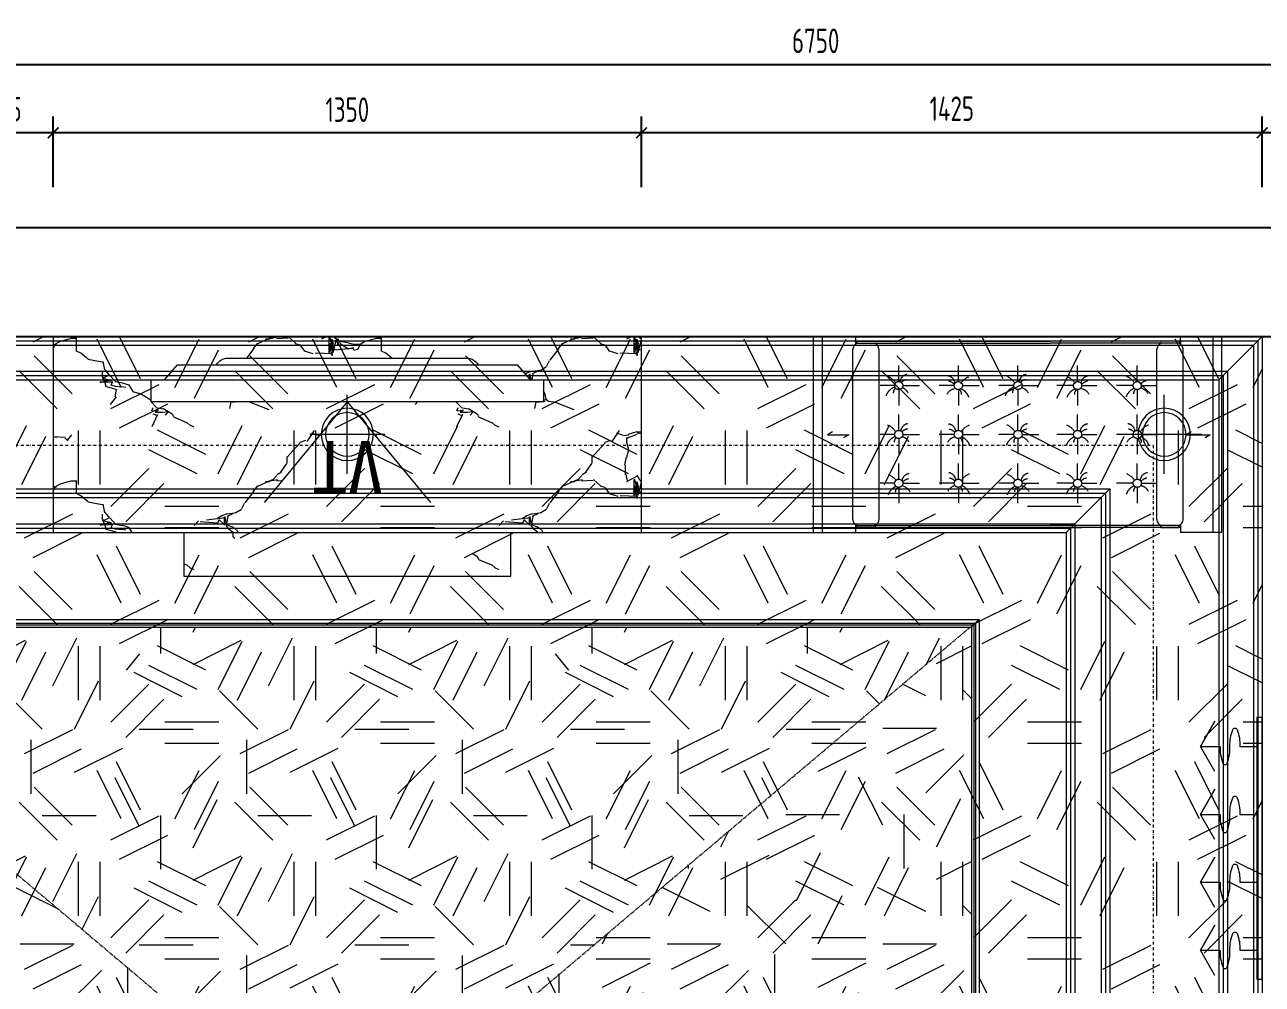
# Model space of a CAD drawing. Header units: millimetres. Extents: x 3162 to 221128, y -144913 to 11496.
# Drawn here: x 16306 to 19146, y -31383 to -29181 of the extents above; entities that cross this region are included whole.
import ezdxf
from ezdxf.enums import TextEntityAlignment as Align

# ---------------------------------------------------------------- set-up
doc = ezdxf.new("R2010")
doc.units = ezdxf.units.MM
doc.header["$LTSCALE"] = 10
for name, pattern in [('ACAD_ISO03W100', [30, 12, -18]), ('DASHDOT2', [12.7, 6.35, -3.175, 0, -3.175]), ('DASHED2', [0.375, 0.25, -0.125]), ('DOTE', [61.468, 50.8, -5.08, 0.508, -5.08]), ('HIDDEN', [9.525, 6.35, -3.175])]:
    doc.linetypes.add(name, pattern=pattern)
doc.layers.get('Defpoints').update_dxf_attribs({"color": 250})
for name, color, linetype, lineweight in [('FC-Material【地坪分割线】', 138, 'Continuous', 0), ('FF-【活动成品家具】', 51, 'Continuous', 0), ('RC-dimensions', 44, 'Continuous', 0), ('RC-Lamplight【灯带】', 205, 'DASHDOT2', 0), ('RC-Lamps【天花灯具】', 2, 'Continuous', 0), ('RC-Modelling【天花造型】', 30, 'Continuous', 0)]:
    doc.layers.add(name, color=color, linetype=linetype, lineweight=lineweight)
doc.layers.add('WALL【墙体】', color=7, linetype='Continuous')
doc.styles.add('ROMANTIC', font='', dxfattribs={"bigfont": 'gbcbig.shx'})
doc.styles.add('尺寸标注', font='ARCHS.SHX', dxfattribs={"width": 0.8})
doc.styles.get('ROMANTIC').set_extended_font_data('STXihei')
doc.dimstyles.new('海龙1：25', dxfattribs={"dimscale": 25, "dimtxt": 2.25, "dimasz": 1, "dimexe": 1.5, "dimexo": 1, "dimgap": 1, "dimtad": 1, "dimdec": 0, "dimrnd": 5, "dimdsep": 46, "dimtxsty": '尺寸标注', "dimblk": 'ARCHTICK', "dimblk1": 'ARCHTICK', "dimblk2": 'ARCHTICK', "dimcen": 1, "dimclrd": 44, "dimclre": 44, "dimclrt": 2, "dimadec": 0, "dimazin": 0, "dimtfac": 1, "dimtdec": 0, "dimtix": 1, "dimtmove": 2, "dimatfit": 3, "dimldrblk": 'hl_arrow2', "dimfxl": 5, "dimfxlon": 1, "dimarcsym": 0})
pattern_1 = [(0, (-511843.14, -12481.3), (494.9747, 494.9747), [123.74367, -371.23102]), (0, (-511570.9, -12184.3), (494.9747, 494.9747), [123.74367, -371.23102]), (90, (-511793.64, -12308.06), (-494.9747, 494.9747), [123.74367, -371.23102]), (90, (-511595.65, -12134.8), (-494.9747, 494.9747), [123.74367, -371.23102]), (45, (-511744.14, -12134.82), (5e-14, 494.9747), [123.74367, -576.25626]), (135, (-511570.9, -12481.3), (-494.9747, 5e-14), [123.74367, -576.25626]), (26.56505, (-511719.4, -12332.8), (494.9747, -2e-06), [123.74367, -983.0534]), (26.56505, (-511496.66, -12085.32), (494.9747, -2e-06), [123.74367, -983.0534]), (63.43495, (-511496.66, -12481.3), (-2e-06, 494.9747), [123.74367, -983.0534]), (63.43495, (-511719.4, -12258.56), (-2e-06, 494.9747), [123.74367, -983.0534]), (63.43495, (-511546.15, -12382.3), (-2e-06, 494.9747), [123.74367, -983.0534]), (116.56505, (-511843.14, -12209.07), (2e-06, 494.9747), [123.74367, -983.0534]), (153.43495, (-511744.14, -12407.06), (-494.9747, -2e-06), [123.74367, -983.0534])]

# ---------------------------------------------------------------- blocks, each defined once
blk = doc.blocks.new('_ArchTick')
at = {"color": 2, "linetype": 'ByBlock', "const_width": 0.15}
blk.add_lwpolyline([(-0.5, -0.5), (0.5, 0.5)], dxfattribs=at)
blk = doc.blocks.new('*D30')
at = {"layer": 'Defpoints', "color": 0, "transparency": 16777216}
for p in [(21496.2, -29271.8), (21496.2, -29475.7), (14746.2, -29632.5)]:
    blk.add_point(p, dxfattribs=at)
at = {"layer": 'RC-dimensions', "color": 44, "lineweight": -2, "transparency": 16777216}
for p, q in [((14746.2, -29396.8), (14746.2, -29234.3)), ((21496.2, -29396.8), (21496.2, -29234.3)), ((14746.2, -29271.8), (21496.2, -29271.8))]:
    blk.add_line(p, q, dxfattribs=at)
at = {"layer": 'RC-dimensions', "color": 44, "lineweight": -2, "transparency": 16777216, "xscale": 25, "yscale": 25, "zscale": 25, "rotation": 180}
blk.add_blockref('_ArchTick', (14746.2, -29271.8), dxfattribs=at)
at = {"layer": 'RC-dimensions', "color": 44, "lineweight": -2, "transparency": 16777216, "xscale": 25, "yscale": 25, "zscale": 25}
blk.add_blockref('_ArchTick', (21496.2, -29271.8), dxfattribs=at)
at = {"layer": 'RC-dimensions', "color": 2, "transparency": 16777216, "insert": (18121.2, -29217.5), "char_height": 56.25, "attachment_point": 5, "style": '尺寸标注'}
blk.add_mtext('6750', dxfattribs=at)
blk = doc.blocks.new('hl_arrow2')
at = {"color": 2}
blk.add_line((-0.22, 0), (-1, 0), dxfattribs=at)
blk.add_lwpolyline([(-0.22, 0), (-0.86, -0.69), (-0.65, -0.86), (0, 0), (-0.65, 0.86), (-0.86, 0.69)], close=True, dxfattribs=at)
for points in [[(-0.86, 0.69), (-0.65, 0.86), (-0.22, 0), (0, 0)], [(-0.86, -0.69), (-0.65, -0.86), (-0.22, 0), (0, 0)]]:
    blk.add_solid(points, dxfattribs=at)
blk = doc.blocks.new('贵妃椅22')
for p, q in [((100, 0), (100, 600)), ((100, 600), (228.7, 600)), ((127.1, 600), (127.1, 0)), ((228.7, 600), (228.7, 585)), ((228.7, 585), (228.7, 585)), ((228.7, 585), (825, 585)), ((228.7, 585), (228.7, 576)), ((234, 579), (287.5, 579)), ((244.8, 579), (825, 579)), ((1223.7, 585), (825, 585)), ((1164.9, 579), (825, 579)), ((1218.4, 579), (1164.9, 579)), ((1350, 600), (1223.7, 600)), ((1223.7, 585), (1223.7, 600)), ((1223.7, 585), (1223.7, 585)), ((1223.7, 585), (1223.7, 576)), ((1322.9, 600), (1322.9, 0)), ((1350, 0), (1350, 600)), ((243.4, 15), (825, 15)), ((244.8, 21), (825, 21)), ((1164.9, 21), (825, 21)), ((1223.7, 15), (825, 15)), ((1218.2, 21), (1164.9, 21)), ((1223.7, 24), (1223.7, 15)), ((1223.7, 15), (1223.7, 0)), ((100, 0), (228.7, 0)), ((1350, 0), (1223.7, 0))]:
    blk.add_line(p, q)
at = {"color": 8, "ltscale": 150}
for p, q in [((220.9, 39.5), (220.9, 560.5)), ((300.9, 39.5), (300.9, 560.5)), ((1151.5, 39.5), (1151.5, 560.5)), ((1231.6, 39.5), (1231.6, 560.5)), ((158.9, 307.5), (142.9, 298.6)), ((1256.3, 307.5), (1240.3, 298.6)), ((142.9, 298.6), (208.4, 298.6)), ((208.4, 298.6), (192.4, 289.7)), ((1240.3, 298.6), (1314.6, 298.6)), ((1314.6, 298.6), (1298.6, 289.7))]:
    blk.add_line(p, q, dxfattribs=at)
at = {"color": 8, "linetype": 'HIDDEN', "ltscale": 150}
for p, q in [((361.2, 462), (361.2, 510.4)), ((543.7, 462), (543.7, 510.4)), ((726.2, 462), (726.2, 510.4)), ((908.7, 462), (908.7, 510.4)), ((1091.2, 462), (1091.2, 510.4)), ((348.7, 449.5), (304.9, 449.5)), ((361.2, 437), (361.2, 388.8)), ((373.7, 449.5), (424.7, 449.5)), ((531.2, 449.5), (484.8, 449.5)), ((543.7, 437), (543.7, 388.8)), ((556.2, 449.5), (607.2, 449.5)), ((713.7, 449.5), (667.3, 449.5)), ((726.2, 437), (726.2, 388.8)), ((738.7, 449.5), (789.8, 449.5)), ((896.2, 449.5), (845.2, 449.5)), ((908.7, 437), (908.7, 388.8)), ((921.2, 449.5), (967.6, 449.5)), ((1078.7, 449.5), (1027.7, 449.5)), ((1091.2, 437), (1091.2, 388.8)), ((1103.7, 449.5), (1147.6, 449.5)), ((361.2, 312.5), (361.2, 360.8)), ((543.7, 312.5), (543.7, 360.8)), ((726.2, 312.5), (726.2, 360.8)), ((908.7, 312.5), (908.7, 360.8)), ((1091.2, 312.5), (1091.2, 360.8)), ((348.7, 300), (304.9, 300)), ((361.2, 287.5), (361.2, 239.1)), ((373.7, 300), (424.7, 300)), ((531.2, 300), (484.8, 300)), ((543.7, 287.5), (543.7, 239.1)), ((556.2, 300), (607.2, 300)), ((713.7, 300), (667.3, 300)), ((726.2, 287.5), (726.2, 239.1)), ((738.7, 300), (789.8, 300)), ((896.2, 300), (845.2, 300)), ((908.7, 287.5), (908.7, 239.1)), ((921.2, 300), (967.6, 300)), ((1078.7, 300), (1027.7, 300)), ((1091.2, 287.5), (1091.2, 239.1)), ((1103.7, 300), (1147.6, 300)), ((361.2, 163), (361.2, 211.2)), ((543.7, 163), (543.7, 211.2)), ((726.2, 163), (726.2, 211.2)), ((908.7, 163), (908.7, 211.2)), ((1091.2, 163), (1091.2, 211.2)), ((348.7, 150.5), (304.9, 150.5)), ((361.2, 138), (361.2, 89.6)), ((373.7, 150.5), (424.7, 150.5)), ((531.2, 150.5), (484.8, 150.5)), ((543.7, 138), (543.7, 89.6)), ((556.2, 150.5), (607.2, 150.5)), ((713.7, 150.5), (667.3, 150.5)), ((724.6, 138), (724.6, 89.6)), ((738.7, 150.5), (789.8, 150.5)), ((896.2, 150.5), (845.2, 150.5)), ((908.7, 138), (908.7, 89.6)), ((921.2, 150.5), (967.6, 150.5)), ((1078.7, 150.5), (1027.7, 150.5)), ((1091.2, 138), (1091.2, 89.6)), ((1103.7, 150.5), (1147.6, 150.5))]:
    blk.add_line(p, q, dxfattribs=at)
at = {"linetype": 'HIDDEN', "ltscale": 150}
for p, q in [((228.7, 24), (228.7, 15)), ((243.4, 15), (228.7, 15)), ((228.7, 15), (228.7, 0)), ((234.2, 21), (287.5, 21))]:
    blk.add_line(p, q, dxfattribs=at)
for points in [[(234.2, 585), (234.2, 585), (287.5, 585)], [(1218.2, 585), (1218.2, 585), (1164.9, 585)], [(1164.9, 15), (1164.9, 15), (1218.2, 15)]]:
    blk.add_lwpolyline(points)
blk.add_lwpolyline([(287.5, 15), (287.5, 15), (234.2, 15)], dxfattribs=at)
at = {"color": 8, "linetype": 'HIDDEN', "ltscale": 150}
for centre in [(361.2, 449.5), (543.7, 449.5), (726.2, 449.5), (908.7, 449.5), (1091.2, 449.5), (361.2, 300), (543.7, 300), (726.2, 300), (908.7, 300), (1091.2, 300), (361.2, 150.5), (543.7, 150.5), (726.2, 150.5), (908.7, 150.5), (1091.2, 150.5)]:
    blk.add_circle(centre, 12.5, dxfattribs=at)
at = {"color": 8, "ltscale": 150}
for centre, start, end in [((241, 560.1), 110.2225, 178.8395), ((280.7, 560.1), 1.1605, 69.7775), ((1171.7, 560.1), 110.2225, 178.8395), ((1211.4, 560.1), 1.1605, 69.7775), ((1171.7, 39.9), 181.1605, 249.7775), ((1211.4, 39.9), 290.2225, 358.8395)]:
    blk.add_arc(centre, 20.1, start, end, dxfattribs=at)
for centre, radius, start, end in [((235.4, 582), 3.24, 111.9991, 248.0009), ((287.1, 582), 3.03, 278.6164, 81.3836), ((1165.4, 582), 3.03, 98.6164, 261.3836), ((1217, 582), 3.24, 291.9991, 68.0009), ((1216.6, 18), 3.38, 297.5622, 62.4378)]:
    blk.add_arc(centre, radius, start, end)
at = {"color": 8, "linetype": 'HIDDEN', "ltscale": 150}
for centre, radius, start, end in [((293.3, 410.9), 75.5, 38.7826, 66.1947), ((390, 458.6), 25.2, 96.8606, 173.3873), ((390.7, 435.6), 32.3, 100.3351, 132.5443), ((508.5, 454), 25.2, 6.6127, 83.1394), ((507.7, 431), 32.3, 45.2011, 79.6649), ((591.1, 430.5), 47.7, 110.1645, 149.5653), ((665.5, 423.9), 60.6, 33.1364, 67.7212), ((754.6, 458.7), 25.2, 96.8606, 173.3873), ((755.4, 435.7), 32.3, 100.3351, 132.3103), ((861.3, 430.5), 47.7, 30.4347, 69.8355), ((943.9, 454), 25.2, 96.8606, 173.3873), ((944.7, 431), 32.3, 100.3351, 134.7989), ((1042.3, 432.3), 47.7, 33.0642, 69.8355), ((1125.7, 432.7), 32.3, 100.3351, 134.7989), ((364.3, 403.1), 44.6, 109.3862, 160.2225), ((364.4, 426.8), 19.7, 131.0371, 180.2276), ((361.9, 413), 31.4, 26.9285, 71.7471), ((536.6, 408.3), 31.4, 101.2702, 153.0715), ((533.6, 422.1), 20.2, 0.0573, 44.8765), ((534.1, 398.4), 44.6, 19.79, 67.6956), ((728.8, 403.3), 44.4, 108.8945, 160.2612), ((728.9, 427), 19.6, 130.1019, 180.3339), ((730.6, 412), 31.4, 26.9285, 78.7298), ((918.3, 398.4), 44.6, 112.3044, 160.21), ((918.9, 422.1), 20.2, 135.1235, 179.9427), ((915.8, 408.3), 31.4, 26.9285, 78.7298), ((1099.3, 400.2), 44.6, 112.3044, 160.21), ((1099.9, 423.8), 20.2, 135.1235, 179.9427), ((1093.3, 407.1), 35.9, 28.5639, 77.2041), ((310, 284.5), 47.7, 30.4347, 69.8355), ((392.6, 307.9), 25.2, 96.8606, 173.3873), ((393.4, 284.9), 32.3, 100.3351, 134.7989), ((510.9, 306.9), 25.2, 6.6127, 83.1394), ((510.1, 283.9), 32.3, 45.2011, 79.6649), ((593.5, 283.5), 47.7, 110.1645, 149.5653), ((675.7, 284), 47.7, 30.4347, 69.8355), ((758.3, 307.5), 25.2, 96.8606, 173.3873), ((759, 284.5), 32.3, 100.3351, 134.7989), ((858.9, 283.5), 47.7, 30.4347, 69.8355), ((941.5, 306.9), 25.2, 96.8606, 173.3873), ((942.3, 283.9), 32.3, 100.3351, 134.7989), ((1059.2, 307.5), 25.2, 6.6127, 83.1394), ((1058.4, 284.5), 32.3, 45.2011, 79.6649), ((1141.8, 284), 47.7, 110.1645, 149.5653), ((367, 252.4), 44.6, 112.3044, 160.21), ((367.5, 276), 20.2, 135.1235, 179.9427), ((364.5, 262.2), 31.4, 26.9285, 78.7298), ((539, 261.3), 31.4, 101.2702, 153.0715), ((535.9, 275), 20.2, 0.0573, 44.8765), ((536.5, 251.4), 44.6, 19.79, 67.6956), ((732.6, 251.9), 44.6, 112.3044, 160.21), ((733.2, 275.6), 20.2, 135.1235, 179.9427), ((730.2, 261.8), 31.4, 26.9285, 78.7298), ((915.9, 251.4), 44.6, 112.3044, 160.21), ((916.5, 275), 20.2, 135.1235, 179.9427), ((913.5, 261.3), 31.4, 26.9285, 78.7298), ((1087.3, 261.8), 31.4, 101.2702, 153.0715), ((1084.2, 275.6), 20.2, 0.0573, 44.8765), ((1084.8, 251.9), 44.6, 19.79, 67.6956), ((295.9, 101.3), 82.6, 44.6784, 65.6546), ((396.1, 155.2), 25.2, 96.8606, 173.3873), ((396.9, 132.2), 32.3, 100.3351, 134.7989), ((511.2, 157.6), 25.2, 6.6127, 83.1394), ((510.4, 134.6), 32.3, 45.2011, 79.6649), ((593.8, 134.1), 47.7, 110.1645, 149.5653), ((678.1, 132.3), 47.7, 34.4668, 69.8355), ((760.7, 155.8), 25.2, 96.8606, 173.3873), ((761.5, 132.8), 32.3, 100.3351, 134.7989), ((858.7, 134.1), 47.7, 30.4347, 69.8355), ((941.3, 157.6), 25.2, 96.8606, 173.3873), ((942, 134.6), 32.3, 100.3351, 134.7989), ((1044.2, 137), 44.5, 30.4146, 70.5571), ((1125.2, 157.6), 25.2, 96.8606, 173.3873), ((1127.3, 130.8), 36.2, 101.2816, 134.234), ((370.5, 99.7), 44.6, 112.3044, 160.21), ((366.9, 124.2), 16.1, 119.5243, 182.9039), ((361.2, 103.8), 40.3, 29.8041, 75.717), ((539.2, 111.9), 31.4, 101.2702, 153.0715), ((536.2, 125.7), 20.2, 0.0573, 44.8765), ((536.8, 102), 44.6, 19.79, 67.6956), ((735.1, 100.2), 44.6, 112.9635, 160.21), ((735.7, 123.9), 20.2, 135.1235, 179.9427), ((727.1, 105.5), 38.5, 29.3365, 76.332), ((915.6, 102), 44.6, 112.3044, 160.21), ((916.2, 125.7), 20.2, 135.1235, 179.9427), ((913.2, 111.9), 31.4, 26.9285, 78.7298), ((1099.6, 102), 44.6, 114.1123, 160.21), ((1098.7, 126), 18.8, 134.7158, 180.8182), ((1098.2, 112.8), 30.1, 26.3241, 84.5443), ((241, 39.9), 20.1, 181.1605, 249.7775), ((280.7, 39.9), 20.1, 290.2225, 358.8395)]:
    blk.add_arc(centre, radius, start, end, dxfattribs=at)
at = {"linetype": 'HIDDEN', "ltscale": 150}
for centre, radius, start, end in [((235.8, 18), 3.38, 117.5622, 242.4378), ((287, 18), 3.04, 279.6337, 80.3663), ((1165.4, 18), 3.04, 99.6337, 260.3663)]:
    blk.add_arc(centre, radius, start, end, dxfattribs=at)
blk = doc.blocks.new('海龙工具_液晶电视')
at = {"color": 251, "linetype": 'ACAD_ISO03W100', "ltscale": 2.5}
for q in [(-507.9, 716), (507.9, 716)]:
    blk.add_line((0, 100), q, dxfattribs=at)
blk.add_line((-450, 50), (450, 50))
at = {"color": 251}
blk.add_line((-300, 15), (300, 15), dxfattribs=at)
blk.add_lwpolyline([(-450, 50), (450, 50), (450, 100), (-450, 100)], close=True)
blk.add_lwpolyline([(-420, 50), (-390, 15), (-300, 15, 0.267949), (-274, 0), (274, 0, 0.267949), (300, 15), (390, 15), (420, 50)], format="xyb")
at = {"color": 250, "style": 'ROMANTIC', "text_generation_flag": 6}
blk.add_text('TV', height=120, rotation=180, dxfattribs=at).set_placement((0.8, 250.3), align=Align.MIDDLE)
blk = doc.blocks.new('液晶电视')
at = {"ltscale": 4}
blk.add_blockref('海龙工具_液晶电视', (0, 0), dxfattribs=at)
blk = doc.blocks.new('海龙_05060884')
at = {"layer": 'FF-【活动成品家具】'}
h = blk.add_hatch(dxfattribs=at)
h.set_pattern_fill('AA大理石深SC800', color=8, scale=700, pattern_type=2)
h.set_pattern_definition([(177.769103, (2569207.35, -1702093.014), (-700.00002183, -2.69e-05), [40.03034, -8366.3405]), (28.1136392, (2569187.35, -1702055.616), (700.0000028, 327.23196765), [26.45461, -5529.00824]), (76.6298055, (2569187.35, -1702002.636), (-1.05e-05, 327.2319275), [14.41496, -3012.71901]), (106.992819, (2569190.68, -1701979.26), (6.7e-06, 327.2319222), [11.40566, -2383.78875]), (21.8355897, (2569187.35, -1701955.89), (699.99999517, 327.2319006), [25.13679, -5253.58526]), (17.3096175, (2569190.68, -1701949.66), (700.0000145, 327.231969), [10.47438, -2189.14444]), (162.690382, (2569167.35, -1702091.46), (-700.0000325, 327.231908), [20.94876, -2178.67006]), (125.490837, (2569147.35, -1702085.22), (-4.3e-05, 327.231901), [17.22434, -1188.48149]), (162.690382, (2569137.35, -1702071.2), (-700.0000325, 327.231908), [10.47438, -2189.14444]), (136.925518, (2569127.35, -1702068.08), (-2e-05, 327.23191), [22.8165, -935.47517]), (3.3442344, (2569084.018, -1702054.058), (700.000013, 4.667e-05), [26.71214, -5582.84048]), (10.5914065, (2569067.35, -1702057.174), (1400.000031, 327.2319727), [16.95554, -3543.70772]), (0, (2569057.35, -1702057.17), (700, 327.23194), [10, -689.99994]), (103.370194, (2569187.35, -1702055.616), (-5.48e-05, 327.2319113), [14.41489, -3012.71901]), (90, (2569184, -1702041.6), (700, -4e-14), [10.90773, -316.32419]), (90, (2569184, -1702030.7), (700, -4e-14), [10.90773, -316.32419]), (78.995121, (2569184.02, -1702019.776), (-2.72e-05, 327.2319559), [17.46185, -3649.52189]), (90, (2569187.35, -1701968.35), (700, -4e-14), [12.46598, -314.76592]), (6.6658365, (2569177.35, -1701951.21), (699.9999705, 1.27e-05), [13.42411, -2805.63262]), (160.679045, (2569177.35, -1701951.21), (-699.9999937, 327.231933), [14.12908, -2952.97835]), (47.485996, (2568894.02, -1702156.9), (700.0000005, 654.4639248), [14.79793, -3092.76646]), (6.1571803, (2568904.018, -1702145.995), (2800.00001973, 327.23192843), [43.58473, -9109.2134]), (31.9352432, (2568947.35, -1702141.32), (699.9999716, 327.2319319), [11.78345, -2462.74511]), (19.3209546, (2568957.35, -1702135.09), (699.999996, 327.2319281), [14.12908, -2952.97835]), (8.8568723, (2568970.68, -1702130.41), (699.9999635, 5.46e-05), [20.24134, -2105.10111]), (30.29957, (2568990.684, -1702127.295), (700.0000166, 327.2319738), [15.44284, -3227.55244]), (61.8626245, (2569004.02, -1702119.5), (-3.7e-05, 327.231936), [14.13664, -1470.21231]), (52.9473395, (2569010.684, -1702107.038), (700.00000455, 981.6958246), [33.192334, -6937.19747]), (51.263996, (2569030.684, -1702080.55), (699.999997, 981.6958529), [15.98128, -3340.08304]), (25.054876, (2569040.68, -1702068.08), (700, -3e-06), [36.79571, -735.91427]), (47.485996, (2569074.02, -1702052.5), (700.0000005, 654.4639248), [14.79793, -3092.76646]), (31.9352432, (2569084.02, -1702041.59), (699.9999716, 327.2319319), [11.78345, -2462.74511]), (56.6470201, (2569094.018, -1702035.36), (700.0000012, 981.6958188), [24.25143, -5068.55181]), (90, (2569107.35, -1702015.1), (700, -4e-14), [15.582476, -311.64945]), (47.485996, (2569107.35, -1701999.52), (700.0000005, 654.4639248), [29.59586, -3077.96853]), (47.485996, (2569127.35, -1701977.704), (700.0000005, 654.4639248), [14.79793, -3092.76646]), (19.3209546, (2569137.35, -1701966.796), (699.999996, 327.2319281), [14.12908, -2952.97835]), (56.2378233, (2569150.684, -1701962.12), (699.99996254, 981.69585345), [29.98968, -6267.84088]), (25.054876, (2568970.68, -1702136.64), (700, -3e-06), [14.71827, -757.99171]), (80.6556929, (2568967.35, -1702156.9), (2.62e-05, 327.2319152), [20.52967, -4290.69354]), (160.679045, (2568980.684, -1702161.58), (-699.9999937, 327.231933), [14.12908, -2952.97835]), (148.064756, (2568990.68, -1702167.81), (-699.999967, 327.2319416), [11.78345, -2462.74511]), (115.424913, (2568997.35, -1702181.834), (-700.000029, 1636.1597197), [15.52817, -3245.38277]), (103.370194, (2569000.684, -1702195.86), (-5.48e-05, 327.2319113), [14.41489, -3012.71901]), (144.961427, (2569007.35, -1702200.53), (-700.0000265, 654.4638884), [8.14233, -1701.74844]), (173.334163, (2569020.684, -1702202.09), (-699.9999705, 1.88e-05), [13.42411, -2805.63262]), (158.418473, (2569064.018, -1702219.232), (-4199.99999472, 1636.15974199), [46.60026, -9739.4493]), (78.995121, (2568977.35, -1702217.674), (-2.72e-05, 327.2319559), [17.46185, -3649.52189]), (4.4550498, (2568980.684, -1702200.533), (700.0000104, 4.37e-05), [20.0606, -4192.66778]), (154.945124, (2569000.68, -1702198.97), (-700, -9e-07), [7.35917, -765.35081]), (132.514004, (2568994.02, -1702195.86), (-699.9999993, 654.463926), [14.79793, -3092.76646]), (90, (2568984, -1702184.95), (700, -4e-14), [9.34949, -317.88246]), (142.076999, (2568984.02, -1702175.6), (-700.0000235, 654.463844), [12.67686, -2649.46857]), (125.490837, (2568974.02, -1702167.81), (-4.3e-05, 327.231901), [11.48294, -1194.22296]), (99.344307, (2568967.35, -1702158.46), (-2.57e-05, 327.2319152), [20.5296, -4290.69354]), (90, (2568964, -1702156.9), (700, -4e-14), [18.69897, -308.53291]), (136.925518, (2568964.02, -1702156.9), (-2e-05, 327.23191), [18.2532, -940.03847]), (70.3775316, (2568947.35, -1702153.79), (1.97e-05, 327.231914), [9.92593, -2074.51804]), (175.54495, (2568947.35, -1702153.786), (-700.0000158, -2.36e-05), [40.1212, -4172.60718]), (148.064756, (2569544.02, -1702230.14), (-699.999967, 327.2319416), [23.56697, -2450.96166]), (35.0385725, (2569504.02, -1702225.47), (700.000032, 654.463882), [8.14233, -1701.74844]), (6.6658365, (2569520.684, -1702225.465), (699.9999705, 1.27e-05), [13.42411, -2805.63262]), (162.690382, (2569510.68, -1702233.26), (-700.0000325, 327.231908), [10.47438, -2189.14444]), (64.5750864, (2569497.35, -1702261.305), (699.9999829, 1636.1597424), [31.05627, -3229.8546]), (0, (2569504.02, -1702225.47), (700, 327.23194), [16.666664, -683.33328]), (118.137375, (2569547.35, -1702236.37), (-2.2e-05, 327.231903), [7.06832, -1477.28063]), (157.435521, (2569577.35, -1702248.84), (-699.9999875, 327.23189523), [32.48693, -6789.76837]), (136.925518, (2569584.02, -1702255.07), (-2e-05, 327.23191), [9.1266, -949.16507]), (154.945124, (2569594.02, -1702259.75), (-700, -9e-07), [11.03872, -761.67126]), (49.4476465, (2569527.35, -1702231.7), (700.0000126, 981.6957893), [10.25416, -2143.11958]), (51.263996, (2569304.02, -1701963.68), (699.999997, 981.6958529), [15.98128, -3340.08304]), (136.925518, (2569304.02, -1701963.68), (-2e-05, 327.23191), [9.1266, -949.16507]), (176.655765, (2569297.35, -1701957.447), (-700.00001707, -1.59e-05), [26.71214, -5582.84048]), (106.992819, (2569270.68, -1701955.89), (6.7e-06, 327.2319222), [11.40566, -2383.78875]), (19.3209546, (2569254.02, -1701949.655), (699.999996, 327.2319281), [14.12908, -2952.97835]), (159.49524, (2569270.684, -1701955.89), (-700.0000066, 327.2319549), [17.79407, -3718.95475]), (180, (2569280.7, -1701955.9), (-700, 327.23194), [10, -689.99994]), (22.2465213, (2569244.018, -1701944.98), (700.0000198, 327.23192524), [28.8113, -6021.55701]), (6.6658365, (2569230.684, -1701946.54), (699.9999705, 1.27e-05), [13.42411, -2805.63262]), (52.1215557, (2569400.684, -1702208.324), (700.0000225, 981.6958277), [21.71596, -4538.63158]), (78.995121, (2569414.02, -1702191.184), (-2.72e-05, 327.2319559), [17.46185, -3649.52189]), (162.690382, (2569417.35, -1702174.04), (-700.0000325, 327.231908), [10.47438, -2189.14444]), (164.332014, (2569407.35, -1702170.926), (-1399.9999669, 327.2319563), [17.30988, -3617.75911]), (104.970339, (2569390.684, -1702166.25), (-3.98e-05, 327.2319457), [12.90394, -2696.92402]), (109.622468, (2569387.35, -1702153.79), (-1.74e-05, 327.231914), [9.92593, -2074.51804]), (90, (2569384, -1702144.44), (700, -4e-14), [12.46598, -314.76592]), (25.054876, (2569384.02, -1702147.55), (700, -3e-06), [14.71827, -757.99171]), (166.844039, (2569404.02, -1702152.23), (-699.999993, 327.2319035), [20.53905, -1417.1955]), (0, (2569394.02, -1702152.23), (700, 327.23194), [10, -689.99994]), (15.667986, (2569377.35, -1702156.9), (1399.9999669, 327.2319563), [17.30988, -3617.75911]), (180, (2569394.02, -1702156.9), (-700, 327.23194), [16.666664, -683.33328]), (180, (2569407.35, -1702156.9), (-700, 327.23194), [13.333334, -686.66661]), (61.8626245, (2569404.02, -1702163.14), (-3.7e-05, 327.231936), [7.06832, -1477.28063]), (162.690382, (2569414.02, -1702166.25), (-700.0000325, 327.231908), [10.47438, -2189.14444]), (173.334163, (2569427.35, -1702167.81), (-699.9999705, 1.88e-05), [13.42411, -2805.63262]), (171.143127, (2569437.35, -1702169.37), (-699.9999743, -6e-06), [10.12067, -2115.22178]), (13.15596, (2569247.35, -1702080.55), (699.999983, 327.2319595), [13.6927, -1424.04185]), (146.796701, (2569247.35, -1702080.55), (-1400.0000003, 981.6958516), [19.91878, -4163.01753]), (118.137375, (2569230.68, -1702069.64), (-2.2e-05, 327.231903), [14.13664, -1470.21231]), (90, (2569224, -1702069.64), (700, -4e-14), [12.46598, -314.76592]), (113.162745, (2569224.02, -1702069.64), (-3.44e-05, 327.2319177), [8.47434, -1771.13755]), (75.873987, (2569214.018, -1702088.34), (699.99999423, 2945.08749146), [27.31624, -5709.08807]), (90, (2569214, -1702088.34), (700, -4e-14), [18.69897, -308.53291]), (106.992819, (2569214.02, -1702069.64), (6.7e-06, 327.2319222), [11.40566, -2383.78875]), (90, (2569210.7, -1702096.1), (700, -4e-14), [37.397934, -289.83395]), (95.3136086, (2569210.684, -1702096.13), (-1.335e-05, 327.2319124), [35.99435, -7522.8223]), (83.5762835, (2569204.018, -1702089.898), (3.255e-05, 327.23196893), [29.79375, -6226.89452]), (90, (2569204, -1702089.9), (700, -4e-14), [9.34949, -317.88246]), (76.6298055, (2569204.02, -1702080.55), (-1.05e-05, 327.2319275), [14.41496, -3012.71901]), (103.370194, (2569207.35, -1702066.524), (-5.48e-05, 327.2319113), [14.41489, -3012.71901]), (90, (2569204, -1702079), (700, -4e-14), [26.490205, -300.7417]), (133.553349, (2569507.35, -1702214.56), (-700.0000129, 654.4639115), [19.35087, -4044.33463]), (169.408593, (2569524.02, -1702217.674), (-1400.000041, 327.2319161), [16.95554, -3543.70772]), (6.6658365, (2569497.35, -1702222.35), (699.9999705, 1.27e-05), [13.42411, -2805.63262]), (66.837255, (2569497.35, -1702222.35), (-2.94e-05, 327.231945), [8.47434, -1771.13755]), (148.064756, (2569500.68, -1702202.09), (-699.999967, 327.2319416), [35.35042, -2439.17821]), (164.332014, (2569470.684, -1702183.39), (-1399.9999669, 327.2319563), [17.30988, -3617.75911]), (122.690182, (2569454.02, -1702178.72), (-699.9999866, 981.6958593), [18.51521, -3869.68155]), (160.679045, (2569444.02, -1702163.135), (-699.9999937, 327.231933), [14.12908, -2952.97835]), (169.408593, (2569430.684, -1702158.46), (-1400.000041, 327.2319161), [16.95554, -3543.70772]), (133.553349, (2569414.02, -1702155.344), (-700.0000129, 654.4639115), [19.35087, -4044.33463]), (130.552353, (2569400.68, -1702141.32), (-700.000004, 981.6957954), [20.50832, -2132.86542]), (102.074477, (2569387.35, -1702125.74), (-2.5e-05, 327.2319044), [15.93501, -3330.41737]), (169.408593, (2569384.02, -1702110.155), (-1400.000041, 327.2319161), [33.91108, -3526.75218]), (139.920946, (2569350.684, -1702103.92), (-700.0000024, 654.46388085), [21.78204, -4552.44356]), (154.945124, (2569334.02, -1702089.9), (-700, -9e-07), [11.03872, -761.67126]), (90, (2569324, -1702085.2), (700, -4e-14), [29.606696, -297.62523]), (0, (2569310.7, -1702055.6), (700, 327.23194), [13.333334, -686.66661]), (14.9560981, (2569287.35, -1702061.85), (1399.9999853, 327.2319453), [24.15147, -5047.66192]), (31.9352432, (2569277.35, -1702068.08), (699.9999716, 327.2319319), [11.78345, -2462.74511]), (61.8626245, (2569270.68, -1702080.55), (-3.7e-05, 327.231936), [14.13664, -1470.21231]), (17.3096175, (2569260.68, -1702083.66), (700.0000145, 327.231969), [10.47438, -2189.14444]), (118.137375, (2569260.68, -1702083.66), (-2.2e-05, 327.231903), [7.06832, -1477.28063]), (4.4550498, (2569217.35, -1702080.55), (700.0000104, 4.37e-05), [40.1212, -4172.60718]), (51.263996, (2569207.35, -1702093.014), (699.999997, 981.6958529), [15.98128, -3340.08304]), (0, (2569260.7, -1702069.64), (700, 327.23194), [16.666664, -683.33328]), (166.844039, (2569260.68, -1702069.64), (-699.999993, 327.2319035), [13.6927, -1424.04185]), (171.143127, (2569247.35, -1702066.52), (-699.9999743, -6e-06), [20.24134, -2105.10111]), (142.076999, (2569227.35, -1702063.41), (-700.0000235, 654.463844), [12.67686, -2649.46857]), (118.137375, (2569217.35, -1702055.62), (-2.2e-05, 327.231903), [14.13664, -1470.21231]), (90, (2569190.7, -1701988.6), (700, -4e-14), [9.34949, -317.88246]), (171.143127, (2569220.68, -1701948.1), (-699.9999743, -6e-06), [10.12067, -2115.22178]), (154.945124, (2569230.68, -1701952.77), (-700, -9e-07), [11.03872, -761.67126]), (125.490837, (2569230.68, -1701952.77), (-4.3e-05, 327.231901), [11.48294, -1194.22296]), (0, (2569210.7, -1701943.42), (700, 327.23194), [13.333334, -686.66661]), (17.3096175, (2569200.68, -1701946.54), (700.0000145, 327.231969), [10.47438, -2189.14444])])
h.paths.add_polyline_path([(675, -67), (675, 383), (-675, 383), (-675, -67), (-375, -67), (-375, -167), (-329.8, -167), (0, 233), (-450, 233), (-450, 283), (-420, 283), (-390, 318), (-300, 318, -0.267949), (-274, 333), (274, 333, -0.267949), (300, 318), (390, 318), (420, 283), (450, 283), (450, 233), (0, 233), (329.8, -167), (375, -167), (375, -67)])
blk.add_lwpolyline([(-675, 383), (-675, -67), (-375, -67), (-375, -167), (375, -167), (375, -67), (675, -67), (675, 383), (-675, 383)], dxfattribs=at)
at = {"layer": 'FF-【活动成品家具】', "xscale": -1, "rotation": 180}
blk.add_blockref('液晶电视', (0, 333), dxfattribs=at)
blk = doc.blocks.new('侧出风')
for points in [[(-291.5, 108.7), (-233.9, 141.6), (-176.3, 108.7), (-233.9, 141.6), (-233.9, 96.9, 0.094519), (-272.2, 90.6, 0.69809), (-272.2, 80.4, 0.094519), (-233.9, 74.1, -0.094519), (-195.6, 67.7, -0.69809), (-195.6, 57.6, -0.094519), (-233.9, 51.2), (-233.9, 12.5)], [(-135.6, 108.7), (-78, 141.6), (-20.3, 108.7), (-78, 141.6), (-78, 96.9, 0.094519), (-116.2, 90.6, 0.69809), (-116.2, 80.4, 0.094519), (-78, 74.1, -0.094519), (-39.7, 67.7, -0.69809), (-39.7, 57.6, -0.094519), (-78, 51.2), (-78, 12.5)], [(20.3, 108.7), (78, 141.6), (135.6, 108.7), (78, 141.6), (78, 96.9, 0.094519), (39.7, 90.6, 0.69809), (39.7, 80.4, 0.094519), (78, 74.1, -0.094519), (116.2, 67.7, -0.69809), (116.2, 57.6, -0.094519), (78, 51.2), (78, 12.5)], [(176.3, 108.7), (233.9, 141.6), (291.5, 108.7), (233.9, 141.6), (233.9, 96.9, 0.094519), (195.6, 90.6, 0.69809), (195.6, 80.4, 0.094519), (233.9, 74.1, -0.094519), (272.2, 67.7, -0.69809), (272.2, 57.6, -0.094519), (233.9, 51.2), (233.9, 12.5)]]:
    blk.add_lwpolyline(points, format="xyb")
blk.add_lwpolyline([(-300, 0), (300, 0), (300, 12.5), (-300, 12.5)], close=True)
blk = doc.blocks.new('*D799')
at = {"layer": 'Defpoints', "color": 0, "transparency": 16777216}
for p in [(19146.2, -29428.6), (19146.2, -29632.5), (19266.2, -29632.5)]:
    blk.add_point(p, dxfattribs=at)
at = {"layer": 'RC-dimensions', "color": 44, "lineweight": -2, "transparency": 16777216}
for p, q in [((19146.2, -29553.6), (19146.2, -29391.1)), ((19266.2, -29553.6), (19266.2, -29391.1)), ((19146.2, -29428.6), (19121.2, -29428.6)), ((19266.2, -29428.6), (19146.2, -29428.6)), ((19266.2, -29428.6), (19291.2, -29428.6))]:
    blk.add_line(p, q, dxfattribs=at)
at = {"layer": 'RC-dimensions', "color": 44, "lineweight": -2, "transparency": 16777216, "xscale": 25, "yscale": 25, "zscale": 25}
blk.add_blockref('_ArchTick', (19146.2, -29428.6), dxfattribs=at)
at = {"layer": 'RC-dimensions', "color": 44, "lineweight": -2, "transparency": 16777216, "xscale": 25, "yscale": 25, "zscale": 25, "rotation": 180}
blk.add_blockref('_ArchTick', (19266.2, -29428.6), dxfattribs=at)
at = {"layer": 'RC-dimensions', "color": 2, "transparency": 16777216, "insert": (19206.2, -29374.3), "char_height": 56.25, "attachment_point": 5, "style": '尺寸标注'}
blk.add_mtext('120', dxfattribs=at)
blk = doc.blocks.new('*D802')
at = {"layer": 'Defpoints', "color": 0, "transparency": 16777216}
for p in [(17721.2, -29428.6), (17721.2, -29632.5), (19146.2, -29632.5)]:
    blk.add_point(p, dxfattribs=at)
at = {"layer": 'RC-dimensions', "color": 44, "lineweight": -2, "transparency": 16777216}
for p, q in [((17721.2, -29553.6), (17721.2, -29391.1)), ((19146.2, -29553.6), (19146.2, -29391.1)), ((19146.2, -29428.6), (17721.2, -29428.6))]:
    blk.add_line(p, q, dxfattribs=at)
at = {"layer": 'RC-dimensions', "color": 44, "lineweight": -2, "transparency": 16777216, "xscale": 25, "yscale": 25, "zscale": 25, "rotation": 180}
blk.add_blockref('_ArchTick', (17721.2, -29428.6), dxfattribs=at)
at = {"layer": 'RC-dimensions', "color": 44, "lineweight": -2, "transparency": 16777216, "xscale": 25, "yscale": 25, "zscale": 25}
blk.add_blockref('_ArchTick', (19146.2, -29428.6), dxfattribs=at)
at = {"layer": 'RC-dimensions', "color": 2, "transparency": 16777216, "insert": (18433.7, -29373.2), "char_height": 56.25, "attachment_point": 5, "style": '尺寸标注'}
blk.add_mtext('1425', dxfattribs=at)
blk = doc.blocks.new('*D804')
at = {"layer": 'Defpoints', "color": 0, "transparency": 16777216}
for p in [(16146.2, -29428.6), (16146.2, -29632.5), (16371.2, -29632.5)]:
    blk.add_point(p, dxfattribs=at)
at = {"layer": 'RC-dimensions', "color": 44, "lineweight": -2, "transparency": 16777216}
for p, q in [((16146.2, -29553.6), (16146.2, -29391.1)), ((16371.2, -29553.6), (16371.2, -29391.1)), ((16371.2, -29428.6), (16146.2, -29428.6))]:
    blk.add_line(p, q, dxfattribs=at)
at = {"layer": 'RC-dimensions', "color": 44, "lineweight": -2, "transparency": 16777216, "xscale": 25, "yscale": 25, "zscale": 25, "rotation": 180}
blk.add_blockref('_ArchTick', (16146.2, -29428.6), dxfattribs=at)
at = {"layer": 'RC-dimensions', "color": 44, "lineweight": -2, "transparency": 16777216, "xscale": 25, "yscale": 25, "zscale": 25}
blk.add_blockref('_ArchTick', (16371.2, -29428.6), dxfattribs=at)
at = {"layer": 'RC-dimensions', "color": 2, "transparency": 16777216, "insert": (16258.7, -29374.3), "char_height": 56.25, "attachment_point": 5, "style": '尺寸标注'}
blk.add_mtext('225', dxfattribs=at)
blk = doc.blocks.new('*D805')
at = {"layer": 'Defpoints', "color": 0, "transparency": 16777216}
for p in [(16371.2, -29428.6), (16371.2, -29632.5), (17721.2, -29632.5)]:
    blk.add_point(p, dxfattribs=at)
at = {"layer": 'RC-dimensions', "color": 44, "lineweight": -2, "transparency": 16777216}
for p, q in [((16371.2, -29553.6), (16371.2, -29391.1)), ((17721.2, -29553.6), (17721.2, -29391.1)), ((17721.2, -29428.6), (16371.2, -29428.6))]:
    blk.add_line(p, q, dxfattribs=at)
at = {"layer": 'RC-dimensions', "color": 44, "lineweight": -2, "transparency": 16777216, "xscale": 25, "yscale": 25, "zscale": 25, "rotation": 180}
blk.add_blockref('_ArchTick', (16371.2, -29428.6), dxfattribs=at)
at = {"layer": 'RC-dimensions', "color": 44, "lineweight": -2, "transparency": 16777216, "xscale": 25, "yscale": 25, "zscale": 25}
blk.add_blockref('_ArchTick', (17721.2, -29428.6), dxfattribs=at)
at = {"layer": 'RC-dimensions', "color": 2, "transparency": 16777216, "insert": (17046.2, -29375.5), "char_height": 56.25, "attachment_point": 5, "style": '尺寸标注'}
blk.add_mtext('1350', dxfattribs=at)
blk = doc.blocks.new('灯_圆形筒灯')
at = {"color": 251, "linetype": 'DOTE', "ltscale": 43.504693}
blk.add_line((0, 90.6), (0, -90.6), dxfattribs=at)
at = {"color": 251, "linetype": 'DOTE', "ltscale": 41.297046}
blk.add_line((86, 0), (-86, 0), dxfattribs=at)
blk.add_ellipse((0, 0), major_axis=(-42.4, 42.4), ratio=1, start_param=2.35586823723317, end_param=8.639053544412757)
at = {"color": 251}
blk.add_ellipse((0, 0), major_axis=(35.4, 35.4), ratio=1, start_param=5.498714316925569, end_param=11.78189962410515, dxfattribs=at)

msp = doc.modelspace()

# ---------------------------------------------------------------- hatches: boundary and pattern name
at = {"layer": 'FC-Material【地坪分割线】'}
h = msp.add_hatch(dxfattribs=at)
h.set_pattern_fill('墙纸2', color=8, scale=123.7437, pattern_type=2)
h.set_pattern_definition([(0, (-365988.53, 61730.3), (494.9748, 494.9748), [123.7437, -371.2311]), (0, (-365988.53, 61779.8), (494.9748, 494.9748), [123.7437, -371.2311]), (90, (-365691.55, 61829.3), (-494.9748, 494.9748), [123.7437, -371.2311]), (90, (-365642.05, 61829.3), (-494.9748, 494.9748), [123.7437, -371.2311]), (45, (-365617.3, 61779.8), (5e-14, 494.97565), [123.7437, -576.2556]), (45, (-365582.65, 61745.15), (5e-14, 494.97565), [123.7437, -576.2556]), (135, (-365741.04, 62002.54), (-494.97565, 5e-14), [123.7437, -576.2556]), (135, (-365706.4, 62037.2), (-494.97565, 5e-14), [123.7437, -576.2556]), (26.56505, (-365617.3, 62002.54), (494.9748, 0.00088), [123.7437, -983.0536]), (26.56505, (-365597.5, 61958), (494.9748, 0.00088), [123.7437, -983.0536]), (26.56505, (-365815.3, 62200.53), (494.9748, 0.00088), [123.7437, -983.0536]), (26.56505, (-365795.5, 62155.98), (494.9748, 0.00088), [123.7437, -983.0536]), (63.43495, (-365864.79, 61854.05), (0.00088, 494.9748), [123.7437, -983.0536]), (63.43495, (-365820.24, 61829.3), (0.00088, 494.9748), [123.7437, -983.0536]), (63.43495, (-365919.23, 62027.29), (0.00088, 494.9748), [123.7437, -983.0536]), (63.43495, (-365963.78, 62052.04), (0.00088, 494.9748), [123.7437, -983.0536]), (116.56505, (-365548, 62071.84), (-0.00088, 494.9748), [123.7437, -983.0536]), (116.56505, (-365592.55, 62052.04), (-0.00088, 494.9748), [123.7437, -983.0536]), (153.43495, (-365914.28, 61854.05), (-494.9748, 0.00089), [123.7437, -983.0536]), (153.43495, (-365894.49, 61898.6), (-494.9748, 0.00089), [123.7437, -983.0536])])
h.paths.add_polyline_path([(19146.2, -33645.8), (19146.2, -33305.7), (19146.2, -32105.7), (19146.2, -31645.7), (19146.2, -30495.8), (19146.2, -29895.8), (14946.2, -29895.8), (14946.2, -33645.8)])
at = {"layer": 'RC-Modelling【天花造型】'}
h = msp.add_hatch(dxfattribs=at)
h.set_pattern_fill('DD地毯1SC500', color=8, scale=494.9747, style=0, pattern_type=2)
h.set_pattern_definition(pattern_1)
edge = h.paths.add_edge_path()
edge.add_ellipse((17046.2, -31770.8), major_axis=(0, 144.4), ratio=1, start_angle=449.9907, end_angle=490.1827, ccw=False)
edge.add_line((16901.8, -31770.8), (16855.6, -31770.8))
edge.add_ellipse((16786.3, -31770.8), major_axis=(0, 69.3), ratio=1, start_angle=224.9895, end_angle=269.9895, ccw=False)
edge.add_ellipse((16786.3, -31770.8), major_axis=(0, 69.3), ratio=1, start_angle=179.9895, end_angle=224.9895, ccw=False)
edge.add_ellipse((16786.3, -31770.8), major_axis=(0, 69.3), ratio=1, start_angle=134.9895, end_angle=179.9895, ccw=False)
edge.add_ellipse((16786.3, -31770.8), major_axis=(0, 69.3), ratio=1, start_angle=449.9895, end_angle=494.9895, ccw=False)
edge.add_ellipse((16786.3, -31770.8), major_axis=(0, 69.3), ratio=1, start_angle=404.9895, end_angle=449.9895, ccw=False)
edge.add_ellipse((16786.3, -31770.8), major_axis=(0, 69.3), ratio=1, start_angle=359.9895, end_angle=404.9895, ccw=False)
edge.add_ellipse((16786.3, -31770.8), major_axis=(0, 69.3), ratio=1, start_angle=314.9895, end_angle=359.9895, ccw=False)
edge.add_ellipse((16786.3, -31770.8), major_axis=(0, 69.3), ratio=1, start_angle=269.9895, end_angle=314.9895, ccw=False)
edge.add_line((16855.6, -31770.8), (16901.8, -31770.8))
edge.add_ellipse((17046.2, -31770.8), major_axis=(0, 144.4), ratio=1, start_angle=409.7987, end_angle=449.9907, ccw=False)
edge.add_line((16935.9, -31677.6), (15616.3, -30562.8))
edge.add_line((15616.3, -30562.8), (15613.2, -30562.8))
edge.add_line((15613.2, -30562.8), (15613.2, -32978.8))
edge.add_line((15613.2, -32978.8), (15616.3, -32978.8))
edge.add_line((15616.3, -32978.8), (16935.9, -31863.9))
h = msp.add_hatch(dxfattribs=at)
h.set_pattern_fill('DD地毯1SC500', color=8, scale=494.9747, style=0, pattern_type=2)
h.set_pattern_definition([(0, (-496225.77, -44161.67), (494.9747, 494.9747), [123.74367, -371.23102]), (0, (-495953.53, -43864.7), (494.9747, 494.9747), [123.74367, -371.23102]), (90, (-496176.27, -43988.43), (-494.9747, 494.9747), [123.74367, -371.23102]), (90, (-495978.3, -43815.2), (-494.9747, 494.9747), [123.74367, -371.23102]), (45, (-496126.77, -43815.2), (5e-14, 494.9747), [123.74367, -576.25626]), (135, (-495953.53, -44161.67), (-494.9747, 5e-14), [123.74367, -576.25626]), (26.56505, (-496102.02, -44013.18), (494.9747, -2e-06), [123.74367, -983.0534]), (26.56505, (-495879.28, -43765.7), (494.9747, -2e-06), [123.74367, -983.0534]), (63.43495, (-495879.28, -44161.67), (-2e-06, 494.9747), [123.74367, -983.0534]), (63.43495, (-496102.02, -43938.94), (-2e-06, 494.9747), [123.74367, -983.0534]), (63.43495, (-495928.78, -44062.68), (-2e-06, 494.9747), [123.74367, -983.0534]), (116.56505, (-496225.77, -43889.44), (2e-06, 494.9747), [123.74367, -983.0534]), (153.43495, (-496126.77, -44087.43), (-494.9747, -2e-06), [123.74367, -983.0534])])
edge = h.paths.add_edge_path()
edge.add_line((15616.3, -30562.8), (16935.9, -31677.6))
edge.add_ellipse((17046.2, -31770.8), major_axis=(0, 144.4), ratio=1, start_angle=404.9907, end_angle=409.7987, ccw=False)
edge.add_line((16943.9, -31668.5), (16944.1, -31668.7))
edge.add_ellipse((17046.2, -31770.8), major_axis=(0, 144.4), ratio=1, start_angle=359.9907, end_angle=404.9907, ccw=False)
edge.add_line((17046.2, -31626.4), (17046.2, -31580.2))
edge.add_ellipse((17046.2, -31510.9), major_axis=(0, 69.3), ratio=1, start_angle=135.022, end_angle=180.022, ccw=False)
edge.add_ellipse((17046.2, -31510.9), major_axis=(0, 69.3), ratio=1, start_angle=90.022, end_angle=135.022, ccw=False)
edge.add_ellipse((17046.2, -31510.9), major_axis=(0, 69.3), ratio=1, start_angle=405.022, end_angle=450.022, ccw=False)
edge.add_ellipse((17046.2, -31510.9), major_axis=(0, 69.3), ratio=1, start_angle=360.022, end_angle=405.022, ccw=False)
edge.add_ellipse((17046.2, -31510.9), major_axis=(0, 69.3), ratio=1, start_angle=315.022, end_angle=360.022, ccw=False)
edge.add_ellipse((17046.2, -31510.9), major_axis=(0, 69.3), ratio=1, start_angle=270.022, end_angle=315.022, ccw=False)
edge.add_ellipse((17046.2, -31510.9), major_axis=(0, 69.3), ratio=1, start_angle=225.022, end_angle=270.022, ccw=False)
edge.add_ellipse((17046.2, -31510.9), major_axis=(0, 69.3), ratio=1, start_angle=180.022, end_angle=225.022, ccw=False)
edge.add_line((17046.2, -31580.2), (17046.2, -31626.4))
edge.add_ellipse((17046.2, -31770.8), major_axis=(0, 144.4), ratio=1, start_angle=314.9907, end_angle=359.9907, ccw=False)
edge.add_ellipse((17046.2, -31770.8), major_axis=(0, 144.4), ratio=1, start_angle=310.1827, end_angle=314.9907, ccw=False)
edge.add_line((17156.7, -31677.4), (18476.1, -30562.8))
edge.add_line((18476.1, -30562.8), (15616.3, -30562.8))
h = msp.add_hatch(dxfattribs=at)
h.set_pattern_fill('DD地毯1SC500', color=8, scale=494.9747, style=0, pattern_type=2)
h.set_pattern_definition(pattern_1)
edge = h.paths.add_edge_path()
edge.add_line((18479.2, -30562.8), (18476.1, -30562.8))
edge.add_line((18476.1, -30562.8), (17156.5, -31677.6))
edge.add_ellipse((17046.2, -31770.8), major_axis=(0, 144.4), ratio=1, start_angle=269.9907, end_angle=310.1827, ccw=False)
edge.add_line((17190.6, -31770.8), (17236.8, -31770.8))
edge.add_ellipse((17306.1, -31770.8), major_axis=(0, 69.3), ratio=1, start_angle=404.9785, end_angle=449.9785, ccw=False)
edge.add_ellipse((17306.1, -31770.8), major_axis=(0, 69.3), ratio=1, start_angle=359.9785, end_angle=404.9785, ccw=False)
edge.add_ellipse((17306.1, -31770.8), major_axis=(0, 69.3), ratio=1, start_angle=314.9785, end_angle=359.9785, ccw=False)
edge.add_ellipse((17306.1, -31770.8), major_axis=(0, 69.3), ratio=1, start_angle=269.9785, end_angle=314.9785, ccw=False)
edge.add_ellipse((17306.1, -31770.8), major_axis=(0, 69.3), ratio=1, start_angle=224.9785, end_angle=269.9785, ccw=False)
edge.add_ellipse((17306.1, -31770.8), major_axis=(0, 69.3), ratio=1, start_angle=179.9785, end_angle=224.9785, ccw=False)
edge.add_ellipse((17306.1, -31770.8), major_axis=(0, 69.3), ratio=1, start_angle=134.9785, end_angle=179.9785, ccw=False)
edge.add_ellipse((17306.1, -31770.8), major_axis=(0, 69.3), ratio=1, start_angle=449.9785, end_angle=494.9785, ccw=False)
edge.add_line((17236.8, -31770.8), (17190.6, -31770.8))
edge.add_ellipse((17046.2, -31770.8), major_axis=(0, 144.4), ratio=1, start_angle=229.7986, end_angle=269.9907, ccw=False)
edge.add_line((17156.5, -31863.9), (18476.1, -32978.8))
edge.add_line((18476.1, -32978.8), (18479.2, -32978.8))
edge.add_line((18479.2, -32978.8), (18479.2, -30562.8))

# ---------------------------------------------------------------- linework, layer by layer
at = {"layer": 'RC-Lamplight【灯带】', "ltscale": 0.1}
msp.add_lwpolyline([(15196.2, -30145.8), (18896.2, -30145.8), (18896.2, -33395.8), (15196.2, -33395.8)], close=True, dxfattribs=at)
at = {"layer": 'RC-Lamps【天花灯具】', "color": 8, "linetype": 'DASHED2'}
for p, q in [((15596.2, -32995.8), (18496.2, -30545.8)), ((15596.2, -30545.8), (18496.2, -32995.8))]:
    msp.add_line(p, q, dxfattribs=at)
at = {"layer": 'RC-Modelling【天花造型】', "color": 8}
for p, q in [((19146.2, -29895.8), (19046.2, -29995.8)), ((18796.2, -30245.8), (18696.2, -30345.8)), ((18496.2, -30545.8), (18479.2, -30562.8))]:
    msp.add_line(p, q, dxfattribs=at)
at = {"layer": 'RC-Modelling【天花造型】'}
for points in [[(14946.2, -29895.8), (19146.2, -29895.8), (19146.2, -33645.8), (14946.2, -33645.8)], [(14946.2, -29895.8), (19146.2, -29895.8), (19146.2, -33645.8), (14946.2, -33645.8)], [(15296.2, -30245.8), (18796.2, -30245.8), (18796.2, -33295.8), (15296.2, -33295.8)], [(15596.2, -30545.8), (18496.2, -30545.8), (18496.2, -32995.8), (15596.2, -32995.8)]]:
    msp.add_lwpolyline(points, close=True, dxfattribs=at)
at = {"layer": 'RC-Modelling【天花造型】', "color": 8}
for points in [[(14956.2, -29905.8), (19136.2, -29905.8), (19136.2, -33635.8), (14956.2, -33635.8)], [(14966.2, -29915.8), (19126.2, -29915.8), (19126.2, -33625.8), (14966.2, -33625.8)], [(15026.2, -29975.8), (19066.2, -29975.8), (19066.2, -33565.8), (15026.2, -33565.8)], [(15036.2, -29985.8), (19056.2, -29985.8), (19056.2, -33555.8), (15036.2, -33555.8)], [(15046.2, -29995.8), (19046.2, -29995.8), (19046.2, -33545.8), (15046.2, -33545.8)], [(15306.2, -30255.8), (18786.2, -30255.8), (18786.2, -33285.8), (15306.2, -33285.8)], [(15316.2, -30265.8), (18776.2, -30265.8), (18776.2, -33275.8), (15316.2, -33275.8)], [(15376.2, -30325.8), (18716.2, -30325.8), (18716.2, -33215.8), (15376.2, -33215.8)], [(15386.2, -30335.8), (18706.2, -30335.8), (18706.2, -33205.8), (15386.2, -33205.8)], [(15396.2, -30345.8), (18696.2, -30345.8), (18696.2, -33195.8), (15396.2, -33195.8)], [(15604.2, -30553.8), (18488.2, -30553.8), (18488.2, -32987.8), (15604.2, -32987.8)], [(15608.2, -30557.8), (18484.2, -30557.8), (18484.2, -32983.8), (15608.2, -32983.8)], [(15613.2, -30562.8), (18479.2, -30562.8), (18479.2, -32978.8), (15613.2, -32978.8)]]:
    msp.add_lwpolyline(points, close=True, dxfattribs=at)
at = {"layer": 'WALL【墙体】'}
for p, q in [((14496.2, -29645.8), (21496.2, -29645.8)), ((14746.2, -29895.8), (21496.2, -29895.8))]:
    msp.add_line(p, q, dxfattribs=at)

# ---------------------------------------------------------------- block references
at = {"layer": 'FF-【活动成品家具】'}
msp.add_blockref('海龙_05060884', (17046.2, -30278.8), dxfattribs=at)
at = {"layer": 'FF-【活动成品家具】', "xscale": 0.75, "yscale": 0.75, "zscale": 0.75}
msp.add_blockref('贵妃椅22', (18040.9, -30345.8), dxfattribs=at)
at = {"layer": 'RC-Lamps【天花灯具】', "xscale": -1, "rotation": 180}
for p in [(17046.2, -30120.8), (18921.2, -30120.8)]:
    msp.add_blockref('灯_圆形筒灯', p, dxfattribs=at)
at = {"layer": 'RC-Lamps【天花灯具】', "rotation": 90}
msp.add_blockref('侧出风', (19146.2, -31070.7), dxfattribs=at)

# ---------------------------------------------------------------- dimensions: what is measured, and where the dimension line sits
at = {"layer": 'RC-dimensions'}
for base, p1, p2, picture, middle in [((21496.2, -29271.8), (14746.2, -29632.5), (21496.2, -29475.7), '*D30', (18121.2, -29217.5)), ((16146.2, -29428.6), (16371.2, -29632.5), (16146.2, -29632.5), '*D804', (16258.7, -29374.3)), ((16371.2, -29428.6), (17721.2, -29632.5), (16371.2, -29632.5), '*D805', (17046.2, -29375.5)), ((17721.2, -29428.6), (19146.2, -29632.5), (17721.2, -29632.5), '*D802', (18433.7, -29373.2)), ((19146.2, -29428.6), (19266.2, -29632.5), (19146.2, -29632.5), '*D799', (19206.2, -29374.3))]:
    dim = msp.add_linear_dim(base=base, p1=p1, p2=p2, dimstyle='海龙1：25', dxfattribs=at)
    dim.commit()
    dim.dimension.update_dxf_attribs({"geometry": picture, "text_midpoint": middle})

doc.saveas('drawing.dxf')
